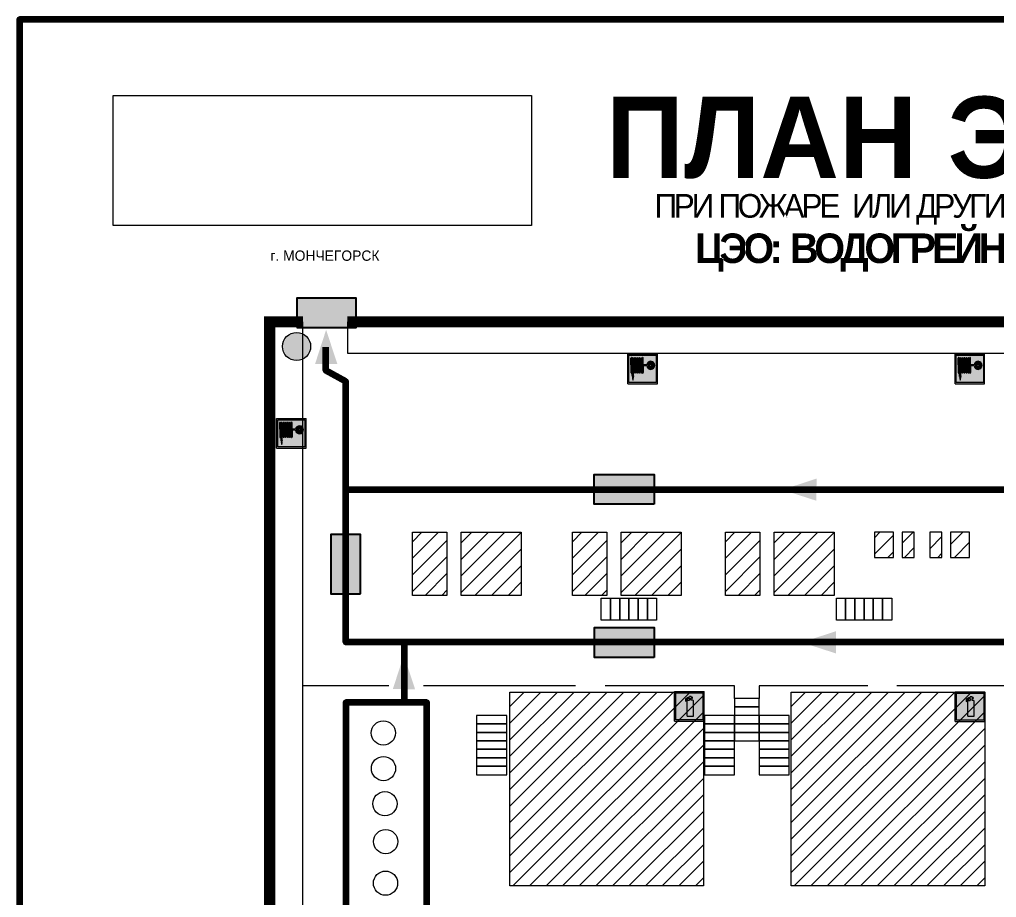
# Model space of a CAD drawing. Header units: millimetres. Extents: x 13114 to 67229, y 22859 to 38520.
# Drawn here: x 24049.7 to 24313.9, y 26012.4 to 26250 of the extents above; entities that cross this region are included whole.
import ezdxf

# ---------------------------------------------------------------- set-up
doc = ezdxf.new("R2010")
doc.units = ezdxf.units.MM
doc.layers.add('План_Штампы', color=7, linetype='Continuous')
doc.styles.add('обычный', font='arial.ttf')
picture_1 = doc.add_image_def('image1.jpg', size_in_pixel=(337, 105))
pattern_1 = [(225, (53084.0172, 30473.091), (2.24506403, -2.24506403), [])]

# ---------------------------------------------------------------- blocks, each defined once
blk = doc.blocks.new('A$C7B4425F7')
at = {"true_color": 0xffffff}
blk.add_hatch(color=7, dxfattribs=at).paths.add_polyline_path([(0, 0), (-16, 0), (-16, -8), (0, -8)])
h = blk.add_hatch(color=126)
h.paths.add_polyline_path([(-0.2, -0.2), (-15.8, -0.2), (-15.8, -7.8), (-0.2, -7.8)])
h.paths.add_polyline_path([(-11.76, -2.03), (-11.76, -3.66), (-11.17, -3.66, -0.568275), (-11.17, -6.18), (-12.58, -6.18), (-12.58, -2.03)], flags=16)
h.paths.add_polyline_path([(-13.33, -4.12, -0.495768), (-13.59, -6.18), (-15.03, -6.18), (-15.03, -2.03), (-13.59, -2.03, -0.487973)], flags=16)
h.paths.add_polyline_path([(-10.25, -2.03), (-9.48, -2.03), (-9.48, -6.18), (-10.25, -6.18)], flags=16)
h.paths.add_polyline_path([(-13.84, -3.69), (-14.24, -3.69), (-14.24, -3.03), (-13.9, -3.03, -0.692621)], flags=0)
h.paths.add_polyline_path([(-9.15, -2.03), (-8.4, -2.03), (-8.04, -3.07), (-7.68, -2.03), (-6.93, -2.03), (-7.64, -4.1), (-6.93, -6.18), (-7.68, -6.18), (-8.04, -5.14), (-8.4, -6.18), (-9.15, -6.18), (-8.44, -4.1)], flags=16)
h.paths.add_polyline_path([(-11.76, -4.46), (-11.42, -4.46, -0.692621), (-11.36, -5.12), (-11.76, -5.12)], flags=0)
h.paths.add_polyline_path([(-13.9, -5.2), (-14.24, -5.2), (-14.24, -4.55), (-13.84, -4.55, -0.708038)], flags=0)
edge = h.paths.add_edge_path(flags=16)
edge.add_ellipse((-5.51, -4.08), major_axis=(0, 2.05), ratio=0.586184, start_angle=0, end_angle=360)
edge = h.paths.add_edge_path(flags=0)
edge.add_ellipse((-5.51, -4.08), major_axis=(0, 1.14), ratio=0.454828, start_angle=0, end_angle=360)
h.paths.add_polyline_path([(-4.13, -4.96, 0.377264), (-3.48, -4.52, 0.0555), (-3.16, -2.03), (-1.66, -2.03), (-1.66, -4.96), (-0.96, -4.96), (-0.96, -7.01), (-1.75, -7.01), (-1.75, -6.18), (-3.3, -6.18), (-3.3, -7.02), (-4.13, -7.02)], flags=16)
h.paths.add_polyline_path([(-2.73, -2.91), (-2.28, -2.91), (-2.28, -4.96), (-3.05, -4.96, 0.079136)], flags=0)
at = {"color": 126}
blk.add_lwpolyline([(-16, -8), (0, -8), (0, 0), (-16, 0)], close=True, dxfattribs=at)
blk = doc.blocks.new('A$C37112FD5')
at = {"true_color": 0xf5f5ff}
h = blk.add_hatch(color=7, dxfattribs=at)
h.dxf.hatch_style = 1
h.paths.add_polyline_path([(12.8, -7.4), (0, -7.4), (0, -20.2), (12.8, -20.2)])
h.paths.add_polyline_path([(12.29, -7.91), (12.29, -19.69), (0.51, -19.69), (0.51, -7.91)], flags=16)
h.paths.add_polyline_path([(4.98, -9.04, -0.42597), (5.17, -9.22), (5.17, -12.25), (5.17, -15.29, -0.432244), (4.98, -15.47), (4.83, -15.47, -0.42597), (4.64, -15.29), (4.64, -12.25), (4.64, -9.22, -0.432244), (4.83, -9.04)], flags=0)
h.paths.add_polyline_path([(4.28, -9.22), (4.28, -12.25), (4.28, -15.29, -0.432244), (4.09, -15.47), (3.94, -15.47, -0.42597), (3.75, -15.29), (3.75, -12.25), (3.75, -9.22, -0.432244), (3.94, -9.04), (4.09, -9.04, -0.42597)], flags=0)
h.paths.add_polyline_path([(5.72, -9.04), (5.87, -9.04, -0.42597), (6.06, -9.22), (6.06, -12.25), (6.06, -15.29, -0.432244), (5.87, -15.47), (5.72, -15.47, -0.42597), (5.53, -15.29), (5.53, -12.25), (5.53, -9.22, -0.432244)], flags=0)
h.paths.add_polyline_path([(6.42, -8.9), (6.5, -8.9, -0.42597), (6.69, -9.08), (6.69, -12.03), (8.21, -12.03, -15.824349), (8.21, -12.47), (6.69, -12.47), (6.69, -15.42, -0.432244), (6.5, -15.6), (6.42, -15.6)], flags=0)
h.paths.add_polyline_path([(3.39, -9.22), (3.39, -12.25), (3.39, -15.29, -0.432244), (3.2, -15.47), (3.05, -15.47, -0.42597), (2.85, -15.29), (2.85, -12.25), (2.85, -9.22, -0.432244), (3.05, -9.04), (3.2, -9.04, -0.42597)], flags=0)
h.paths.add_polyline_path([(2.5, -9.22), (2.5, -16.71), (1.96, -16.71), (1.96, -9.22, -0.432244), (2.15, -9.04), (2.31, -9.04, -0.42597)], flags=0)
h.paths.add_polyline_path([(1.61, -8.9), (1.61, -15.6), (1.57, -15.6, -0.42597), (1.37, -15.42), (1.37, -12.03), (1.37, -9.09, -0.432244), (1.57, -8.9)], flags=0)
h.paths.add_polyline_path([(9.76, -10.81), (9.76, -12.03), (8.49, -12.03, -0.336371)], flags=0)
h.paths.add_polyline_path([(8.49, -12.47), (9.76, -12.47), (9.76, -13.7, -0.336371)], flags=0)
h.paths.add_polyline_path([(10.11, -10.81, -0.336371), (11.38, -12.03), (10.11, -12.03)], flags=0)
h.paths.add_polyline_path([(10.11, -12.47), (11.38, -12.47, -0.336371), (10.11, -13.7)], flags=0)
h.paths.add_polyline_path([(2.5, -16.84), (2.5, -17.05), (1.97, -17.05), (1.97, -16.84)], flags=0)
h.paths.add_polyline_path([(2.5, -17.24, -0.033778), (2.24, -18.6, -0.033778), (1.97, -17.24)], flags=0)
h = blk.add_hatch(color=242)
h.dxf.hatch_style = 1
h.paths.add_polyline_path([(12.29, -7.91), (0.51, -7.91), (0.51, -19.69), (12.29, -19.69)])
h.paths.add_polyline_path([(6.42, -15.6), (6.42, -8.9), (6.5, -8.9, -0.42597), (6.69, -9.08), (6.69, -12.03), (8.21, -12.03, -15.824349), (8.21, -12.47), (6.69, -12.47), (6.69, -15.42, -0.432244), (6.5, -15.6)], flags=16)
h.paths.add_polyline_path([(5.87, -15.47), (5.72, -15.47, -0.42597), (5.53, -15.29), (5.53, -12.25), (5.53, -9.22, -0.432244), (5.72, -9.04), (5.87, -9.04, -0.42597), (6.06, -9.22), (6.06, -12.25), (6.06, -15.29, -0.432244)], flags=16)
h.paths.add_polyline_path([(4.98, -15.47), (4.83, -15.47, -0.42597), (4.64, -15.29), (4.64, -12.25), (4.64, -9.22, -0.432244), (4.83, -9.04), (4.98, -9.04, -0.42597), (5.17, -9.22), (5.17, -12.25), (5.17, -15.29, -0.432244)], flags=16)
h.paths.add_polyline_path([(4.09, -15.47), (3.94, -15.47, -0.42597), (3.75, -15.29), (3.75, -12.25), (3.75, -9.22, -0.432244), (3.94, -9.04), (4.09, -9.04, -0.42597), (4.28, -9.22), (4.28, -12.25), (4.28, -15.29, -0.432244)], flags=16)
h.paths.add_polyline_path([(3.2, -15.47), (3.05, -15.47, -0.42597), (2.85, -15.29), (2.85, -12.25), (2.85, -9.22, -0.432244), (3.05, -9.04), (3.2, -9.04, -0.42597), (3.39, -9.22), (3.39, -12.25), (3.39, -15.29, -0.432244)], flags=16)
h.paths.add_polyline_path([(2.5, -17.05), (1.97, -17.05), (1.97, -16.84), (2.5, -16.84)], flags=16)
h.paths.add_polyline_path([(2.5, -17.24, -0.033778), (2.24, -18.6, -0.033778), (1.97, -17.24)], flags=16)
h.paths.add_polyline_path([(2.5, -16.71), (1.96, -16.71), (1.96, -9.22, -0.432244), (2.15, -9.04), (2.31, -9.04, -0.42597), (2.5, -9.22)], flags=16)
h.paths.add_polyline_path([(1.61, -15.6), (1.57, -15.6, -0.42597), (1.37, -15.42), (1.37, -12.03), (1.37, -9.09, -0.432244), (1.57, -8.9), (1.61, -8.9)], flags=16)
h.paths.add_polyline_path([(8.49, -12.47), (9.76, -12.47), (9.76, -13.7, -0.336371)], flags=0)
h.paths.add_polyline_path([(10.11, -13.7), (10.11, -12.47), (11.38, -12.47, -0.336371)], flags=0)
h.paths.add_polyline_path([(8.49, -12.03, -0.336371), (9.76, -10.81), (9.76, -12.03)], flags=0)
h.paths.add_polyline_path([(10.11, -12.03), (10.11, -10.81, -0.336371), (11.38, -12.03)], flags=0)
h = blk.add_hatch(color=7, dxfattribs=at)
h.dxf.hatch_style = 1
h.paths.add_polyline_path([(1.61, -8.9), (1.57, -8.9, 0.432244), (1.37, -9.09), (1.37, -12.03), (1.37, -15.42, 0.42597), (1.57, -15.6), (1.61, -15.6)])
h.paths.add_polyline_path([(2.5, -9.22, 0.42597), (2.31, -9.04), (2.15, -9.04, 0.432244), (1.96, -9.22), (1.96, -16.71), (2.5, -16.71)])
h.paths.add_polyline_path([(2.5, -16.84), (1.97, -16.84), (1.97, -17.05), (2.5, -17.05)])
h.paths.add_polyline_path([(2.5, -17.24), (1.97, -17.24, 0.033778), (2.24, -18.6, 0.033778)])
h.paths.add_polyline_path([(3.39, -12.25), (3.39, -9.22, 0.42597), (3.2, -9.04), (3.05, -9.04, 0.432244), (2.85, -9.22), (2.85, -12.25), (2.85, -15.29, 0.42597), (3.05, -15.47), (3.2, -15.47, 0.432244), (3.39, -15.29)])
h.paths.add_polyline_path([(4.28, -12.25), (4.28, -9.22, 0.42597), (4.09, -9.04), (3.94, -9.04, 0.432244), (3.75, -9.22), (3.75, -12.25), (3.75, -15.29, 0.42597), (3.94, -15.47), (4.09, -15.47, 0.432244), (4.28, -15.29)])
h.paths.add_polyline_path([(5.17, -12.25), (5.17, -9.22, 0.42597), (4.98, -9.04), (4.83, -9.04, 0.432244), (4.64, -9.22), (4.64, -12.25), (4.64, -15.29, 0.42597), (4.83, -15.47), (4.98, -15.47, 0.432244), (5.17, -15.29)])
h.paths.add_polyline_path([(6.06, -12.25), (6.06, -9.22, 0.42597), (5.87, -9.04), (5.72, -9.04, 0.432244), (5.53, -9.22), (5.53, -12.25), (5.53, -15.29, 0.42597), (5.72, -15.47), (5.87, -15.47, 0.432244), (6.06, -15.29)])
h.paths.add_polyline_path([(6.69, -12.47), (8.21, -12.47, 15.824349), (8.21, -12.03), (6.69, -12.03), (6.69, -9.08, 0.42597), (6.5, -8.9), (6.42, -8.9), (6.42, -15.6), (6.5, -15.6, 0.432244), (6.69, -15.42)])
h.paths.add_polyline_path([(8.49, -12.47), (9.76, -12.47), (9.76, -13.7, -0.336371)], flags=16)
h.paths.add_polyline_path([(8.49, -12.03, -0.336371), (9.76, -10.81), (9.76, -12.03)], flags=16)
h.paths.add_polyline_path([(10.11, -12.47), (11.38, -12.47, -0.336371), (10.11, -13.7)], flags=16)
h.paths.add_polyline_path([(10.11, -12.03), (10.11, -10.81, -0.336371), (11.38, -12.03)], flags=16)
h = blk.add_hatch(color=242)
h.dxf.hatch_style = 1
h.paths.add_polyline_path([(9.76, -10.81, 0.336371), (8.49, -12.03), (9.76, -12.03)])
h.paths.add_polyline_path([(10.11, -10.81), (10.11, -12.03), (11.38, -12.03, 0.336371)])
h.paths.add_polyline_path([(11.38, -12.47), (10.11, -12.47), (10.11, -13.7, 0.336371)])
h.paths.add_polyline_path([(9.76, -12.47), (8.49, -12.47, 0.336371), (9.76, -13.7)])
at = {"color": 242, "lineweight": 5}
for p, q in [((0, -20.2), (0, -7.4)), ((0, -7.4), (12.8, -7.4)), ((12.8, -20.2), (12.8, -7.4)), ((1.37, -12.03), (1.37, -9.08)), ((1.37, -12.03), (1.37, -15.42)), ((1.57, -8.9), (1.61, -8.9)), ((1.61, -8.9), (1.61, -15.6)), ((1.96, -16.71), (1.96, -9.22)), ((2.15, -9.04), (2.31, -9.04)), ((2.5, -16.71), (2.5, -9.22)), ((2.85, -12.25), (2.85, -9.22)), ((2.85, -12.25), (2.85, -15.29)), ((3.05, -9.04), (3.2, -9.04)), ((3.39, -12.25), (3.39, -9.22)), ((3.39, -12.25), (3.39, -15.29)), ((3.75, -12.25), (3.75, -9.22)), ((3.75, -12.25), (3.75, -15.29)), ((3.94, -9.04), (4.09, -9.04)), ((4.28, -12.25), (4.28, -9.22)), ((4.28, -12.25), (4.28, -15.29)), ((4.64, -12.25), (4.64, -9.22)), ((4.64, -12.25), (4.64, -15.29)), ((4.83, -9.04), (4.98, -9.04)), ((5.17, -12.25), (5.17, -9.22)), ((5.17, -12.25), (5.17, -15.29)), ((5.53, -12.25), (5.53, -9.22)), ((5.53, -12.25), (5.53, -15.29)), ((5.72, -9.04), (5.87, -9.04)), ((6.06, -12.25), (6.06, -9.22)), ((6.06, -12.25), (6.06, -15.29)), ((6.42, -8.9), (6.42, -15.6)), ((6.5, -8.9), (6.42, -8.9)), ((6.69, -12.03), (6.69, -9.08)), ((8.21, -12.03), (6.69, -12.03)), ((8.21, -12.47), (6.69, -12.47)), ((6.69, -12.47), (6.69, -15.42)), ((9.76, -12.03), (8.49, -12.03)), ((9.76, -12.47), (8.49, -12.47)), ((9.76, -10.81), (9.76, -12.03)), ((9.76, -12.47), (9.76, -13.7)), ((10.11, -10.81), (10.11, -12.03)), ((11.38, -12.03), (10.11, -12.03)), ((11.38, -12.47), (10.11, -12.47)), ((10.11, -12.47), (10.11, -13.7)), ((1.57, -15.6), (1.61, -15.6)), ((1.96, -16.71), (2.5, -16.71)), ((1.97, -16.84), (2.5, -16.84)), ((1.97, -17.05), (1.97, -16.84)), ((2.5, -16.84), (2.5, -17.05)), ((3.05, -15.47), (3.2, -15.47)), ((3.94, -15.47), (4.09, -15.47)), ((4.83, -15.47), (4.98, -15.47)), ((5.72, -15.47), (5.87, -15.47)), ((6.42, -15.6), (6.5, -15.6)), ((0, -20.2), (12.8, -20.2)), ((2.5, -17.05), (1.97, -17.05)), ((1.97, -17.24), (2.5, -17.24))]:
    blk.add_line(p, q, dxfattribs=at)
blk.add_lwpolyline([(0.51, -7.91), (12.29, -7.91), (12.29, -19.69), (0.51, -19.69)], close=True, dxfattribs=at)
for centre, radius, start, end in [((1.56, -9.09), 0.182, 87.1027, 180.6071), ((2.15, -9.22), 0.182, 87.1027, 180.6071), ((2.32, -9.22), 0.182, 359.3929, 92.8973), ((3.04, -9.22), 0.182, 87.1027, 180.6071), ((3.21, -9.22), 0.182, 359.3929, 92.8973), ((3.93, -9.22), 0.182, 87.1027, 180.6071), ((4.1, -9.22), 0.182, 359.3929, 92.8973), ((4.82, -9.22), 0.182, 87.1027, 180.6071), ((4.99, -9.22), 0.182, 359.3929, 92.8973), ((5.71, -9.22), 0.182, 87.1027, 180.6071), ((5.88, -9.22), 0.182, 359.3929, 92.8973), ((6.51, -9.09), 0.182, 359.3929, 92.8973), ((9.93, -12.25), 1.74, 187.2319, 172.7681), ((9.93, -12.25), 1.46, 96.9927, 171.3585), ((9.93, -12.25), 1.46, 188.6415, 263.0073), ((9.93, -12.25), 1.46, 8.6415, 83.0073), ((9.93, -12.25), 1.46, 276.9927, 351.3585), ((1.56, -15.42), 0.182, 179.3929, 272.8973), ((3.04, -15.29), 0.182, 179.3929, 272.8973), ((3.21, -15.29), 0.182, 267.1027, 0.6071), ((3.93, -15.29), 0.182, 179.3929, 272.8973), ((4.1, -15.29), 0.182, 267.1027, 0.6071), ((4.82, -15.29), 0.182, 179.3929, 272.8973), ((4.99, -15.29), 0.182, 267.1027, 0.6071), ((5.71, -15.29), 0.182, 179.3929, 272.8973), ((5.88, -15.29), 0.182, 267.1027, 0.6071), ((6.51, -15.42), 0.182, 267.1027, 0.6071), ((12.17, -15.98), 10.27, 187.041, 194.7793), ((-7.7, -15.98), 10.27, 345.2207, 352.959)]:
    blk.add_arc(centre, radius, start, end, dxfattribs=at)
blk = doc.blocks.new('A$C32E8229D')
at = {"true_color": 0xffffff}
blk.add_hatch(color=7, dxfattribs=at).paths.add_polyline_path([(0, 0), (0, -8), (16, -8), (16, 0)])
h = blk.add_hatch(color=126)
h.paths.add_polyline_path([(0.2, -0.2), (15.8, -0.2), (15.8, -7.8), (0.2, -7.8)])
h.paths.add_polyline_path([(13.49, -2.05), (12.08, -2.05), (11.37, -2.63, 0.162397), (11.29, -2.84), (11.29, -3.63), (10.35, -3.63), (10.35, -4.05), (11.68, -4.05), (11.68, -3.48), (12.26, -4.28), (11.29, -5.1), (11.29, -6.78), (11.85, -6.78), (11.85, -5.44), (12.8, -4.64), (12.8, -5.94), (14.46, -5.94), (14.46, -5.39), (13.45, -5.39), (13.45, -3.97), (12.46, -2.59), (13.15, -2.59), (13.69, -3.34), (14.18, -3)], flags=16)
h.paths.add_polyline_path([(10.74, -1.82, 1), (11.8, -1.82, 1)], flags=16)
h.paths.add_polyline_path([(9.39, -3.59), (5.99, -3.59), (6.56, -3.03), (5.91, -3.03), (5.1, -3.83), (5.91, -4.64), (6.56, -4.64), (5.99, -4.09), (9.39, -4.09)], flags=16)
h.paths.add_polyline_path([(4.29, -1.08), (1.72, -1.08), (1.72, -6.6), (4.29, -6.6)], flags=16)
at = {"color": 126}
blk.add_lwpolyline([(16, -8), (0, -8), (0, 0), (16, 0)], close=True, dxfattribs=at)
blk = doc.blocks.new('A$C7B8C2D5B')
at = {"lineweight": 0}
h = blk.add_hatch(color=5, dxfattribs=at)
h.dxf.hatch_style = 1
h.paths.add_polyline_path([(1.4, -3.02, 1), (-2.11, -3.02, 1)])
at = {"color": 5, "lineweight": 0}
blk.add_circle((-0.36, -3.02), 1.75, dxfattribs=at)
blk = doc.blocks.new('A$C3AD82952')
at = {"true_color": 0xf5f5ff}
h = blk.add_hatch(color=7, dxfattribs=at)
h.dxf.hatch_style = 1
h.paths.add_polyline_path([(8.21, 8.73, 0.414214), (7.89, 9.05), (7.22, 9.05), (7.22, 9.92), (7.59, 9.92, 1), (7.57, 10.36), (7.22, 10.36), (7.22, 10.6), (6.43, 10.6), (6.43, 10.36), (6.01, 10.36), (4.74, 9.59), (4.74, 8.69), (4.98, 8.73), (4.98, 9.26), (6.12, 9.91), (6.43, 9.91), (6.43, 9.05), (5.76, 9.05, 0.414214), (5.44, 8.73), (5.44, 2.2), (8.21, 2.2)], flags=0)
h.paths.add_polyline_path([(12.8, 12.8), (0, 12.8), (0, 0), (12.8, 0)])
h.paths.add_polyline_path([(0.51, 12.29), (12.29, 12.29), (12.29, 0.51), (0.51, 0.51)], flags=16)
h.paths.add_polyline_path([(4.74, 9.59), (6.01, 10.36), (6.43, 10.36), (6.43, 10.6), (7.22, 10.6), (7.22, 10.36), (7.59, 10.36, -0.94586), (7.59, 9.92), (7.22, 9.92), (7.22, 9.05), (7.89, 9.05, -0.414214), (8.21, 8.73), (8.21, 2.2), (5.44, 2.2), (5.44, 8.73, -0.414214), (5.76, 9.05), (6.43, 9.05), (6.43, 9.91), (6.12, 9.91), (4.98, 9.26), (4.98, 8.73), (4.74, 8.69)], flags=0)
h = blk.add_hatch(color=242)
h.dxf.hatch_style = 1
h.paths.add_polyline_path([(12.29, 12.29), (0.51, 12.29), (0.51, 0.51), (12.29, 0.51)])
h.paths.add_polyline_path([(4.74, 8.69), (4.74, 9.59), (6.01, 10.36), (6.43, 10.36), (6.43, 10.6), (7.22, 10.6), (7.22, 10.36), (7.59, 10.36, -0.94586), (7.59, 9.92), (7.22, 9.92), (7.22, 9.05), (7.89, 9.05, -0.414214), (8.21, 8.73), (8.21, 2.2), (5.44, 2.2), (5.44, 8.73, -0.414214), (5.76, 9.05), (6.43, 9.05), (6.43, 9.91), (6.12, 9.91), (4.98, 9.26), (4.98, 8.73)], flags=16)
h = blk.add_hatch(color=7, dxfattribs=at)
h.dxf.hatch_style = 1
h.paths.add_polyline_path([(8.21, 8.73, 0.414214), (7.89, 9.05), (7.22, 9.05), (7.22, 9.92), (7.59, 9.92, 1), (7.57, 10.36), (7.22, 10.36), (7.22, 10.6), (6.43, 10.6), (6.43, 10.36), (6.01, 10.36), (4.74, 9.59), (4.74, 8.69), (4.98, 8.73), (4.98, 9.26), (6.12, 9.91), (6.43, 9.91), (6.43, 9.05), (5.76, 9.05, 0.414214), (5.44, 8.73), (5.44, 2.2), (8.21, 2.2)])
at = {"color": 242, "lineweight": 5}
for p, q in [((0, 0), (0, 12.8)), ((0, 12.8), (12.8, 12.8)), ((12.8, 0), (12.8, 12.8)), ((6.01, 10.36), (4.74, 9.59)), ((4.74, 9.59), (4.74, 8.69)), ((4.74, 8.69), (4.98, 8.73)), ((4.98, 9.26), (6.12, 9.91)), ((4.98, 8.73), (4.98, 9.26)), ((5.44, 2.2), (5.44, 8.73)), ((5.76, 9.05), (6.43, 9.05)), ((6.01, 10.36), (6.43, 10.36)), ((6.12, 9.91), (6.43, 9.91)), ((7.22, 10.6), (6.43, 10.6)), ((6.43, 10.6), (6.43, 10.36)), ((6.43, 9.91), (6.43, 9.05)), ((7.22, 10.36), (7.22, 10.6)), ((7.59, 10.36), (7.22, 10.36)), ((7.22, 9.05), (7.22, 9.92)), ((7.59, 9.92), (7.22, 9.92)), ((7.89, 9.05), (7.22, 9.05)), ((8.21, 2.2), (8.21, 8.73)), ((0, 0), (12.8, 0)), ((5.44, 2.2), (8.21, 2.2))]:
    blk.add_line(p, q, dxfattribs=at)
blk.add_lwpolyline([(0.51, 12.29), (12.29, 12.29), (12.29, 0.51), (0.51, 0.51)], close=True, dxfattribs=at)
for centre, radius, start, end in [((5.76, 8.73), 0.32, 90, 180), ((7.58, 10.14), 0.223, 273.1875, 86.8125), ((7.89, 8.73), 0.32, 0, 90)]:
    blk.add_arc(centre, radius, start, end, dxfattribs=at)

msp = doc.modelspace()

# ---------------------------------------------------------------- hatches: boundary and pattern name
at = {"lineweight": 0}
h = msp.add_hatch(dxfattribs=at)
h.set_pattern_fill('ANSI31', color=256, angle=180)
h.set_pattern_definition([(225, (52924.1865, 30473.091), (2.24506403, -2.24506403), [])])
h.paths.add_polyline_path([(24185.37, 26111.28), (24169.12, 26111.28), (24169.12, 26094.16), (24185.37, 26094.16)])
h.paths.add_polyline_path([(24165.28, 26111.28), (24155.94, 26111.28), (24155.94, 26094.16), (24165.28, 26094.16)])
h = msp.add_hatch(dxfattribs=at)
h.set_pattern_fill('ANSI31', color=256, angle=180)
h.set_pattern_definition([(225, (52967.4508, 30473.091), (2.24506403, -2.24506403), [])])
h.paths.add_polyline_path([(24228.63, 26111.28), (24212.38, 26111.28), (24212.38, 26094.16), (24228.63, 26094.16)])
h.paths.add_polyline_path([(24208.54, 26111.28), (24199.21, 26111.28), (24199.21, 26094.16), (24208.54, 26094.16)])
h = msp.add_hatch(dxfattribs=at)
h.set_pattern_fill('ANSI31', color=256, angle=180)
h.set_pattern_definition([(225, (53008.8617, 30473.091), (2.24506403, -2.24506403), [])])
h.paths.add_polyline_path([(24270.04, 26111.28), (24253.79, 26111.28), (24253.79, 26094.16), (24270.04, 26094.16)])
h.paths.add_polyline_path([(24249.95, 26111.28), (24240.62, 26111.28), (24240.62, 26094.16), (24249.95, 26094.16)])
h = msp.add_hatch(dxfattribs=at)
h.set_pattern_fill('ANSI31', color=256, angle=180)
h.set_pattern_definition(pattern_1)
h.paths.add_polyline_path([(24288.4, 26104.46), (24291.71, 26104.46), (24291.71, 26111.28), (24288.4, 26111.28)])
h.paths.add_polyline_path([(24280.93, 26104.46), (24286.07, 26104.46), (24286.07, 26111.28), (24280.93, 26111.28)])
h = msp.add_hatch(dxfattribs=at)
h.set_pattern_fill('ANSI31', color=256, angle=180)
h.set_pattern_definition(pattern_1)
h.paths.add_polyline_path([(24301.53, 26104.46), (24306.67, 26104.46), (24306.67, 26111.28), (24301.53, 26111.28)])
h.paths.add_polyline_path([(24295.89, 26104.46), (24299.2, 26104.46), (24299.2, 26111.28), (24295.89, 26111.28)])
h = msp.add_hatch(dxfattribs=at)
h.set_pattern_fill('ANSI31', color=256, angle=180)
h.set_pattern_definition([(225, (52977.1728, 30473.091), (2.24506403, -2.24506403), [])])
h.paths.add_polyline_path([(24234.68, 26068.01), (24182.29, 26068.01), (24182.29, 26015.52), (24234.68, 26015.52)])
h = msp.add_hatch(dxfattribs=at)
h.set_pattern_fill('ANSI31', color=256, angle=180)
h.set_pattern_definition([(225, (53053.2693, 30473.091), (2.24506403, -2.24506403), [])])
h.paths.add_polyline_path([(24310.78, 26068.01), (24258.39, 26068.01), (24258.39, 26015.52), (24310.78, 26015.52)])

# ---------------------------------------------------------------- linework, layer by layer
at = {"color": 6, "lineweight": 100}
msp.add_lwpolyline([(24049.66, 25855.01), (24649.66, 25855.01), (24649.66, 26250.01), (24049.66, 26250.01)], close=True, dxfattribs=at)
at = {"lineweight": 0, "const_width": 3}
for points in [[(24157.31, 25956.71), (24117.32, 25956.71), (24117.32, 26168.18), (24126.32, 26168.18)], [(24138.35, 26168.18), (24597.3, 26168.18), (24597.3, 26015.13)]]:
    msp.add_lwpolyline(points, dxfattribs=at)
at = {"lineweight": 0}
for points in [[(24157.31, 25956.71), (24117.32, 25956.71), (24117.32, 26168.18), (24126.12, 26168.18)], [(24589.87, 26006.25), (24589.87, 25964.69), (24126.32, 25964.69), (24126.32, 26168.18), (24126.12, 26168.18)], [(24138.35, 26168.18), (24138.35, 26159.73), (24589.87, 26159.73), (24589.87, 26006.25)], [(24149.61, 26069.69), (24126.32, 26069.69)], [(24200.08, 26069.69), (24158.96, 26069.69)], [(24243.11, 26066.3), (24243.11, 26069.69), (24208.13, 26069.69)], [(24279.14, 26069.69), (24249.71, 26069.69), (24249.71, 26066.3)], [(24357.03, 26069.69), (24286.99, 26069.69)]]:
    msp.add_lwpolyline(points, dxfattribs=at)
at = {"color": 126, "lineweight": 100, "true_color": 0x008754}
for points in [[(24565.33, 26081.47), (24137.94, 26081.47), (24137.94, 26152.08), (24132.48, 26155.02), (24132.48, 26161.34)], [(24567.84, 26122.74), (24137.94, 26122.74)], [(24153.72, 26081.47), (24153.72, 26065.22)], [(24477.79, 26055.58), (24477.79, 26007.97), (24159.83, 26007.97), (24159.83, 26065.22), (24137.94, 26065.22), (24137.94, 25970.09)]]:
    msp.add_lwpolyline(points, dxfattribs=at)
at = {"lineweight": 0}
for points in [[(24165.28, 26094.16), (24155.94, 26094.16), (24155.94, 26111.28), (24165.28, 26111.28)], [(24165.28, 26094.16), (24155.94, 26094.16), (24155.94, 26111.28), (24165.28, 26111.28)], [(24185.37, 26094.16), (24169.12, 26094.16), (24169.12, 26111.28), (24185.37, 26111.28)], [(24185.37, 26094.16), (24169.12, 26094.16), (24169.12, 26111.28), (24185.37, 26111.28)], [(24208.54, 26094.16), (24199.21, 26094.16), (24199.21, 26111.28), (24208.54, 26111.28)], [(24208.54, 26094.16), (24199.21, 26094.16), (24199.21, 26111.28), (24208.54, 26111.28)], [(24228.63, 26094.16), (24212.38, 26094.16), (24212.38, 26111.28), (24228.63, 26111.28)], [(24228.63, 26094.16), (24212.38, 26094.16), (24212.38, 26111.28), (24228.63, 26111.28)], [(24249.95, 26094.16), (24240.62, 26094.16), (24240.62, 26111.28), (24249.95, 26111.28)], [(24249.95, 26094.16), (24240.62, 26094.16), (24240.62, 26111.28), (24249.95, 26111.28)], [(24270.04, 26094.16), (24253.79, 26094.16), (24253.79, 26111.28), (24270.04, 26111.28)], [(24270.04, 26094.16), (24253.79, 26094.16), (24253.79, 26111.28), (24270.04, 26111.28)], [(24280.93, 26104.46), (24286.07, 26104.46), (24286.07, 26111.28), (24280.93, 26111.28)], [(24288.4, 26104.46), (24291.71, 26104.46), (24291.71, 26111.28), (24288.4, 26111.28)], [(24299.2, 26111.28), (24295.89, 26111.28), (24295.89, 26104.46), (24299.2, 26104.46)], [(24306.67, 26111.28), (24301.53, 26111.28), (24301.53, 26104.46), (24306.67, 26104.46)], [(24209.54, 26087.5), (24207.05, 26087.5), (24207.05, 26093.38), (24209.54, 26093.38)], [(24212.03, 26087.5), (24209.54, 26087.5), (24209.54, 26093.38), (24212.03, 26093.38)], [(24214.53, 26087.5), (24212.03, 26087.5), (24212.03, 26093.38), (24214.53, 26093.38)], [(24217.02, 26087.5), (24214.53, 26087.5), (24214.53, 26093.38), (24217.02, 26093.38)], [(24219.51, 26087.5), (24217.02, 26087.5), (24217.02, 26093.38), (24219.51, 26093.38)], [(24222.01, 26087.5), (24219.51, 26087.5), (24219.51, 26093.38), (24222.01, 26093.38)], [(24273.15, 26087.5), (24270.66, 26087.5), (24270.66, 26093.38), (24273.15, 26093.38)], [(24275.65, 26087.5), (24273.15, 26087.5), (24273.15, 26093.38), (24275.65, 26093.38)], [(24278.14, 26087.5), (24275.65, 26087.5), (24275.65, 26093.38), (24278.14, 26093.38)], [(24280.63, 26087.5), (24278.14, 26087.5), (24278.14, 26093.38), (24280.63, 26093.38)], [(24283.13, 26087.5), (24280.63, 26087.5), (24280.63, 26093.38), (24283.13, 26093.38)], [(24285.62, 26087.5), (24283.13, 26087.5), (24283.13, 26093.38), (24285.62, 26093.38)], [(24234.68, 26015.52), (24182.29, 26015.52), (24182.29, 26068.01), (24234.68, 26068.01)], [(24310.78, 26015.52), (24258.39, 26015.52), (24258.39, 26068.01), (24310.78, 26068.01)], [(24249.71, 26066.3), (24243.11, 26066.3), (24243.11, 26064), (24249.71, 26064)], [(24181.47, 26061.68), (24173.29, 26061.68), (24173.29, 26059.39), (24181.47, 26059.39)], [(24243.11, 26061.68), (24234.94, 26061.68), (24234.94, 26059.39), (24243.11, 26059.39)], [(24249.71, 26064), (24243.11, 26064), (24243.11, 26061.71), (24249.71, 26061.71)], [(24249.71, 26061.68), (24243.11, 26061.68), (24243.11, 26059.39), (24249.71, 26059.39)], [(24257.88, 26061.68), (24249.71, 26061.68), (24249.71, 26059.39), (24257.88, 26059.39)], [(24181.47, 26059.39), (24173.29, 26059.39), (24173.29, 26057.1), (24181.47, 26057.1)], [(24243.11, 26059.39), (24234.94, 26059.39), (24234.94, 26057.1), (24243.11, 26057.1)], [(24249.71, 26059.39), (24243.11, 26059.39), (24243.11, 26057.1), (24249.71, 26057.1)], [(24257.88, 26059.39), (24249.71, 26059.39), (24249.71, 26057.1), (24257.88, 26057.1)], [(24181.47, 26057.1), (24173.29, 26057.1), (24173.29, 26054.81), (24181.47, 26054.81)], [(24243.11, 26057.1), (24234.94, 26057.1), (24234.94, 26054.81), (24243.11, 26054.81)], [(24249.71, 26057.1), (24243.11, 26057.1), (24243.11, 26054.81), (24249.71, 26054.81)], [(24257.88, 26057.1), (24249.71, 26057.1), (24249.71, 26054.81), (24257.88, 26054.81)], [(24181.47, 26054.81), (24173.29, 26054.81), (24173.29, 26052.51), (24181.47, 26052.51)], [(24243.11, 26054.81), (24234.94, 26054.81), (24234.94, 26052.51), (24243.11, 26052.51)], [(24257.88, 26054.81), (24249.71, 26054.81), (24249.71, 26052.51), (24257.88, 26052.51)], [(24181.47, 26052.51), (24173.29, 26052.51), (24173.29, 26050.22), (24181.47, 26050.22)], [(24243.11, 26052.51), (24234.94, 26052.51), (24234.94, 26050.22), (24243.11, 26050.22)], [(24257.88, 26052.51), (24249.71, 26052.51), (24249.71, 26050.22), (24257.88, 26050.22)], [(24181.47, 26050.22), (24173.29, 26050.22), (24173.29, 26047.93), (24181.47, 26047.93)], [(24243.11, 26050.22), (24234.94, 26050.22), (24234.94, 26047.93), (24243.11, 26047.93)], [(24257.88, 26050.22), (24249.71, 26050.22), (24249.71, 26047.93), (24257.88, 26047.93)], [(24181.47, 26047.93), (24173.29, 26047.93), (24173.29, 26045.64), (24181.47, 26045.64)], [(24243.11, 26047.93), (24234.94, 26047.93), (24234.94, 26045.64), (24243.11, 26045.64)], [(24257.88, 26047.93), (24249.71, 26047.93), (24249.71, 26045.64), (24257.88, 26045.64)]]:
    msp.add_lwpolyline(points, close=True, dxfattribs=at)
for centre in [(24148.07, 26056.94), (24148.12, 26047.3), (24148.5, 26037.78), (24148.7, 26027.53), (24148.67, 26016.28)]:
    msp.add_circle(centre, 3.28, dxfattribs=at)
at = {"layer": 'План_Штампы', "color": 126, "true_color": 0x008754}
for points in [[(24135.63, 26156.81), (24129.62, 26156.82), (24132.6, 26166.04)], [(24265.27, 26125.77), (24265.25, 26119.77), (24256.03, 26122.74)], [(24270.52, 26084.47), (24270.5, 26078.46), (24261.28, 26081.44)], [(24156.66, 26068.78), (24150.65, 26068.79), (24153.63, 26078.01)]]:
    msp.add_solid(points, dxfattribs=at)

# ---------------------------------------------------------------- block references
at = {"xscale": 2.177419353276491, "yscale": 2.177419353276491, "zscale": 2.177419353276491, "rotation": 180}
msp.add_blockref('A$C7B8C2D5B', (24123.82, 26154.95), dxfattribs=at)
for name, p, xscale, yscale, zscale in [('A$C37112FD5', (24214.21, 26164.08), 0.6249984004534781, 0.6249984004534781, 0.6249984004534781), ('A$C37112FD5', (24302.75, 26164.08), 0.6249984004534781, 0.6249984004534781, 0.6249984004534781), ('A$C37112FD5', (24119.19, 26146.63), 0.6249984004534781, 0.6249984004534781, 0.6249984004534781), ('A$C3AD82952', (24226.85, 26060.13), 0.625, 0.625, 0.625), ('A$C3AD82952', (24302.82, 26060.06), 0.625, 0.625, 0.625)]:
    msp.add_blockref(name, p, dxfattribs=dict(xscale=xscale, yscale=yscale, zscale=zscale))
at = {"layer": 'План_Штампы'}
msp.add_blockref('A$C7B4425F7', (24140.7, 26174.63), dxfattribs=at)
at = {"layer": 'План_Штампы', "color": 126, "true_color": 0x008754, "xscale": 1.012510887696, "yscale": 1.012510887696, "zscale": 1.012510887696, "rotation": 359.9978653237144}
for p in [(24205.13, 26126.91), (24205.18, 26085.46)]:
    msp.add_blockref('A$C32E8229D', p, dxfattribs=at)
at = {"layer": 'План_Штампы', "color": 126, "true_color": 0x008754, "xscale": -1, "rotation": 90}
msp.add_blockref('A$C32E8229D', (24133.86, 26110.63), dxfattribs=at)

# ---------------------------------------------------------------- texts
at = {"lineweight": 0, "style": 'обычный'}
for s, insert, char_height, width, attachment_point in [('{\\fProxima Nova Rg|b1|i0|c204|p2;ПЛАН ЭВАКУАЦИИ}', (24208.3, 26229.15), 22, 493.8901, 1), ('\\pi-8.4,l8.4,t8.4;{\\fProxima Nova Rg|b0|i0|c204|p2;г. МОНЧЕГОРСК\\H1.1997x; }', (24132.28, 26186.09), 2.8, 126.6484, 5)]:
    msp.add_mtext(s, dxfattribs=dict(at, insert=insert, char_height=char_height, width=width, attachment_point=attachment_point))
at = {"color": 0, "lineweight": 0, "insert": (24358.86, 26202.96), "char_height": 8, "width": 449.2158, "attachment_point": 5, "style": 'обычный'}
msp.add_mtext('{\\fArial Black|b1|i0|c204|p34;\\H2x;\\T0.85;  \\fArial Narrow|b0|i0|c204|p34;\\H0.8x;\\W0.9;\\P\\fProxima Nova Rg|b0|i0|c204|p2;\\H0.5x;\\W1;\\C256;ПРИ ПОЖАРЕ  ИЛИ ДРУГИХ ЧРЕЗВЫЧАЙНЫХ СИТУАЦИЯХ  ИЗ ПОМЕЩЕНИЙ \\fProxima Nova Rg|b1|i0|c204|p2;\\H1.25x;\\PЦЭО: ВОДОГРЕЙНОЙ КОТЕЛЬНОЙ КПО отм. 0,00 - 2,00м}', dxfattribs=at)

# ---------------------------------------------------------------- pictures from other files: only their frames are drawn
at = {"color": 7, "lineweight": 0, "true_color": 0xf5f5ff}
image = msp.add_image(picture_1, insert=(24075.02, 26194.24), size_in_units=(113.11, 35.24), dxfattribs=at)
image.dxf.flags = 7

doc.saveas('drawing.dxf')
